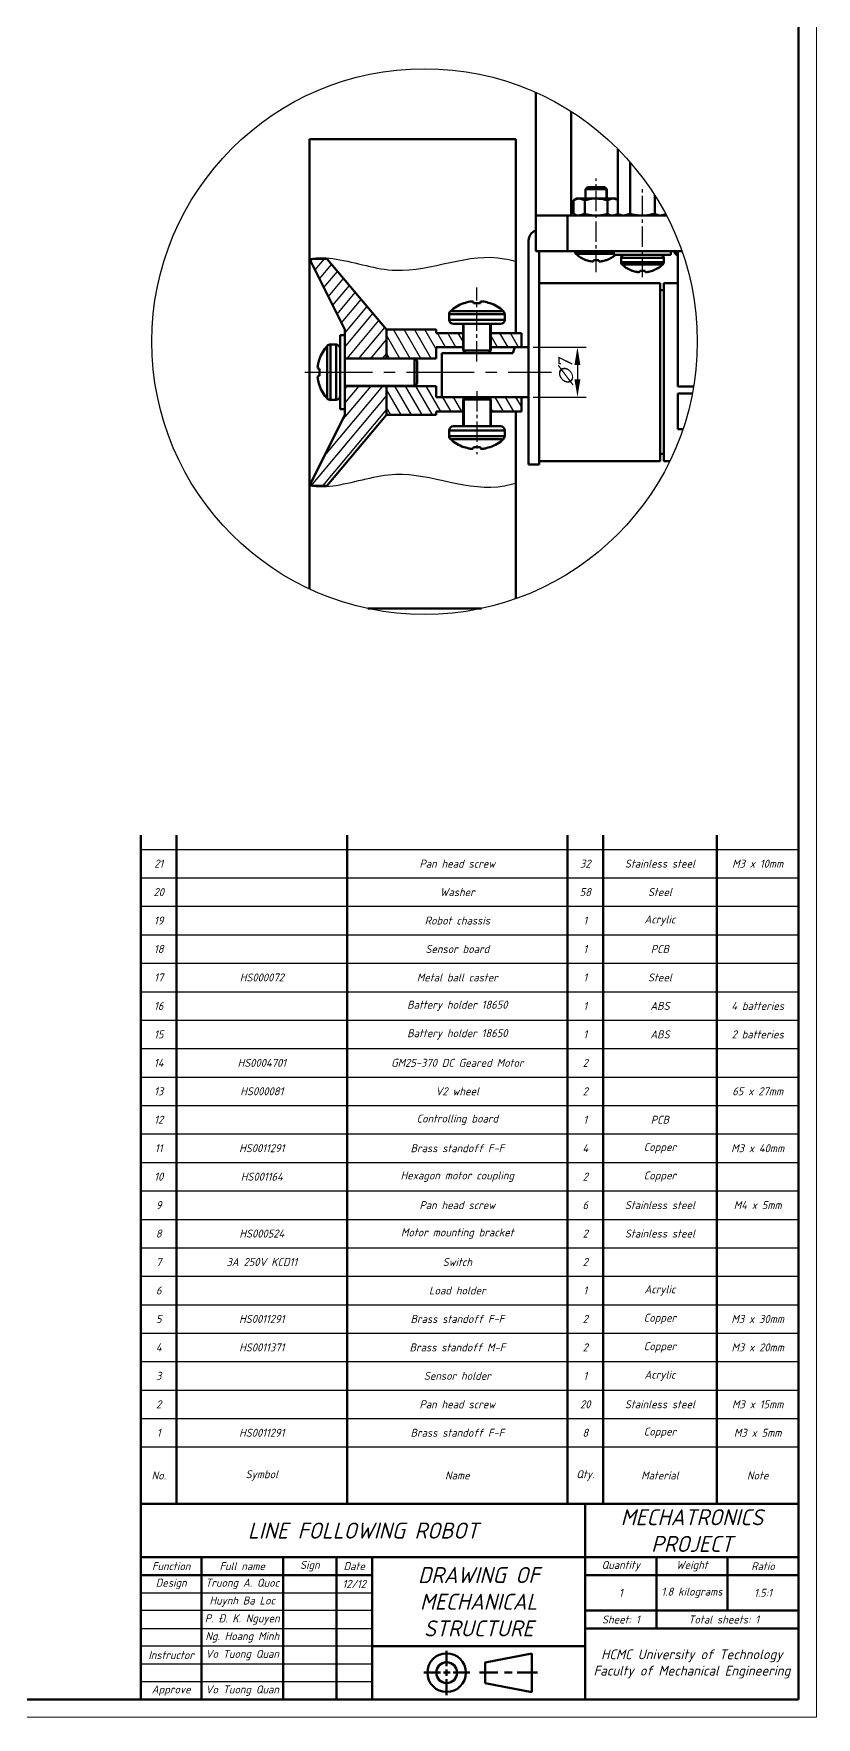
# Model space of a CAD drawing. Header units: inches. Extents: x -1846 to 3013, y 0 to 1997.
# Drawn here: x 968.8 to 1189, y 0 to 473.3 of the extents above; entities that cross this region are included whole.
import ezdxf

# ---------------------------------------------------------------- set-up
doc = ezdxf.new("R2010")
doc.units = ezdxf.units.IN
doc.linetypes.add('CENTER2', pattern=[28.575, 19.05, -3.175, 3.175, -3.175])
doc.layers.get('0').update_dxf_attribs({"color": 2, "lineweight": 0})
for name, color, linetype, lineweight in [('Basic', 7, 'Continuous', 50), ('Center', 1, 'CENTER2', 25), ('Thin', 3, 'Continuous', 25)]:
    doc.layers.add(name, color=color, linetype=linetype, lineweight=lineweight)
doc.styles.add('Annotative', font='')
doc.styles.get("Standard").update_dxf_attribs({"font": '', "height": 4})
doc.styles.get('Annotative').set_extended_font_data('TCVN 7284', italic=True)
doc.styles.get('Standard').set_extended_font_data('TCVN 7284', italic=True)
doc.dimstyles.new('TCVN 7284', dxfattribs={"dimscale": 2, "dimtxt": 4, "dimasz": 2.5, "dimexe": 1.25, "dimexo": 0.625, "dimtad": 1, "dimtoh": 1, "dimdec": 0, "dimlfac": 0.66, "dimtxsty": 'Standard', "dimcen": 2.5, "dimclrd": 7, "dimclre": 7, "dimclrt": 7, "dimadec": 0, "dimazin": 0, "dimtfac": 1, "dimtdec": 0, "dimtofl": 0, "dimtmove": 0, "dimatfit": 3, "dimfxl": 1, "dimlwd": 25, "dimlwe": 25, "dimarcsym": 0})

# ---------------------------------------------------------------- blocks, each defined once
blk = doc.blocks.new('*D12')
at = {"layer": 'Basic', "color": 7, "linetype": 'Continuous', "lineweight": 25, "transparency": 16777216}
for p, q in [((1109.31, 385.18), (1124.29, 385.18)), ((1121.79, 380.18), (1121.79, 376.18)), ((1109.31, 371.18), (1124.29, 371.18))]:
    blk.add_line(p, q, dxfattribs=at)
at = {"layer": 'Basic', "color": 7, "transparency": 16777216}
for points in [[(1120.95, 380.18), (1122.62, 380.18), (1121.79, 385.18)], [(1120.95, 376.18), (1122.62, 376.18), (1121.79, 371.18)]]:
    blk.add_solid(points, dxfattribs=at)
at = {"layer": 'Defpoints', "color": 0, "transparency": 16777216}
for p in [(1108.06, 385.18), (1108.06, 371.18), (1121.79, 371.18)]:
    blk.add_point(p, dxfattribs=at)
at = {"layer": 'Basic', "color": 7, "transparency": 16777216, "insert": (1118.51, 378.18), "char_height": 4, "attachment_point": 5, "rotation": 90}
blk.add_mtext('∅7', dxfattribs=at)

msp = doc.modelspace()

# ---------------------------------------------------------------- hatches: boundary and pattern name
at = {"layer": 'Thin'}
h = msp.add_hatch(dxfattribs=at)
h.set_pattern_fill('ANSI31', color=256, scale=0.8, angle=5)
h.set_pattern_definition([(50, (-29.4013, -829.6947), (-1.945753, 1.6326805), [])])
h.paths.add_polyline_path([(1068.06, 390.15), (1056.35, 390.15), (1056.35, 382.05), (1068.06, 382.05)])
h.paths.add_polyline_path([(1068.06, 374.25), (1056.35, 374.25), (1056.35, 366.15), (1068.06, 366.15)])
h.paths.add_polyline_path([(1051.41, 409.98), (1046.46, 410.05), (1056.35, 390.15), (1068.06, 390.15)])
h.paths.add_polyline_path([(1068.06, 366.15), (1056.35, 366.15), (1046.46, 346.25), (1051.41, 346.32)])
h = msp.add_hatch(dxfattribs=at)
h.set_pattern_fill('ANSI31', color=256, scale=0.8, angle=75)
h.set_pattern_definition([(120, (-29.4013, -829.6947), (-2.1997045, -1.27), [])])
h.paths.add_polyline_path([(1089.62, 389.15), (1082.06, 389.15), (1082.06, 390.15), (1070.06, 390.15), (1068.06, 390.15), (1068.06, 382.05), (1082.06, 382.05), (1082.06, 385.18), (1089.62, 385.18)])
h.paths.add_polyline_path([(1089.62, 370.45), (1090.36, 371.18), (1082.06, 371.18), (1082.06, 374.25), (1068.06, 374.25), (1068.06, 366.15), (1070.06, 366.15), (1082.06, 366.15), (1082.06, 367.15), (1089.62, 367.15)])
h.paths.add_polyline_path([(1106.06, 389.15), (1097.42, 389.15), (1097.42, 385.18), (1106.06, 385.18)])
h.paths.add_polyline_path([(1106.06, 371.18), (1104.46, 371.18), (1096.68, 371.18), (1097.42, 370.45), (1097.42, 367.15), (1106.06, 367.15), (1106.06, 367.51)])

# ---------------------------------------------------------------- linework, layer by layer
for p, q in [((1189, 0), (1189, 841)), ((0, 0), (1189, 0))]:
    msp.add_line(p, q)
at = {"layer": 'Basic'}
for p, q in [((1184, 836), (1184, 5)), ((1110.06, 422.18), (1110.06, 456.82)), ((1120.06, 451.43), (1120.06, 422.18)), ((1046.46, 346.25), (1046.46, 443.72)), ((1046.46, 443.72), (1104.46, 443.72)), ((1104.46, 389.15), (1104.46, 443.72)), ((1133.13, 440.91), (1133.13, 422.72)), ((1136.59, 437.2), (1136.59, 422.72)), ((1121.56, 426.98), (1120.7, 426.49)), ((1120.7, 422.67), (1120.7, 426.49)), ((1121.56, 426.98), (1122.29, 426.98)), ((1123.88, 426.49), (1122.29, 426.98)), ((1127.06, 426.98), (1122.29, 426.98)), ((1123.88, 422.67), (1123.88, 426.49)), ((1124.06, 429.62), (1124.62, 430.18)), ((1124.06, 429.62), (1130.06, 429.62)), ((1124.06, 429.62), (1124.06, 426.98)), ((1129.49, 430.18), (1124.62, 430.18)), ((1127.06, 426.98), (1131.82, 426.98)), ((1130.06, 429.62), (1129.49, 430.18)), ((1130.06, 429.62), (1130.06, 426.98)), ((1130.23, 422.67), (1130.23, 426.49)), ((1133.13, 426.58), (1131.82, 426.98)), ((1131.82, 426.98), (1132.56, 426.98)), ((1133.13, 426.65), (1132.56, 426.98)), ((1143.52, 427.93), (1143.52, 422.72)), ((1110.06, 422.18), (1110.62, 422.18)), ((1110.06, 412.18), (1110.06, 422.18)), ((1110.62, 422.18), (1118.96, 422.18)), ((1118.96, 422.18), (1118.96, 412.18)), ((1146.83, 422.18), (1118.96, 422.18)), ((1120.7, 422.67), (1121.56, 422.18)), ((1123.88, 422.67), (1122.29, 422.18)), ((1124.72, 422.2), (1124.69, 422.18)), ((1130, 422.19), (1130.05, 422.22)), ((1133.41, 422.67), (1131.82, 422.18)), ((1132.56, 422.18), (1133.31, 422.62)), ((1133.13, 422.72), (1134.06, 422.18)), ((1136.59, 422.72), (1134.86, 422.18)), ((1146.61, 422.6), (1145.25, 422.18)), ((1146.06, 422.18), (1146.65, 422.53)), ((1108.06, 378.18), (1108.06, 415.18)), ((1118.96, 412.18), (1110.06, 412.18)), ((1111.06, 378.18), (1111.06, 412.18)), ((1151.16, 412.18), (1118.96, 412.18)), ((1121.06, 412.18), (1121.06, 412.07)), ((1132.06, 412.07), (1121.06, 412.07)), ((1132.06, 412.18), (1132.06, 411.18)), ((1148.06, 411.18), (1148.06, 412.18)), ((1149.06, 412.18), (1149.06, 412.07)), ((1150.06, 412.07), (1149.06, 412.07)), ((1150.06, 412.18), (1150.06, 374.18)), ((1056.35, 390.15), (1046.46, 410.05)), ((1051.41, 409.98), (1046.46, 410.05)), ((1068.06, 390.15), (1051.41, 409.98)), ((1132.06, 411.4), (1121.35, 411.4)), ((1124.29, 409.68), (1124.19, 409.68)), ((1126.3, 409.68), (1126.27, 409.35)), ((1127.81, 409.68), (1126.3, 409.68)), ((1127.84, 409.35), (1127.81, 409.68)), ((1129.92, 409.68), (1129.82, 409.68)), ((1148.06, 411.18), (1132.06, 411.18)), ((1134.06, 410.28), (1134.06, 409.07)), ((1146.06, 410.28), (1134.06, 410.28)), ((1146.06, 409.07), (1134.06, 409.07)), ((1145.76, 408.4), (1134.35, 408.4)), ((1146.06, 409.07), (1146.06, 410.28)), ((1150.06, 411.4), (1149.35, 411.4)), ((1145.06, 403.18), (1111.06, 403.18)), ((1137.29, 406.68), (1137.19, 406.68)), ((1139.3, 406.68), (1139.27, 406.35)), ((1140.81, 406.68), (1139.3, 406.68)), ((1140.84, 406.35), (1140.81, 406.68)), ((1142.92, 406.68), (1142.82, 406.68)), ((1145.06, 353.18), (1145.06, 403.18)), ((1150.06, 403.18), (1146.06, 403.18)), ((1146.06, 353.18), (1146.06, 403.18)), ((1092.5, 398.01), (1092.54, 397.58)), ((1094.5, 397.58), (1094.54, 398.01)), ((1146.06, 401.18), (1145.06, 401.18)), ((1085.72, 394.48), (1085.72, 392.9)), ((1085.72, 394.48), (1101.32, 394.48)), ((1085.72, 392.9), (1101.32, 392.9)), ((1086.1, 395.34), (1100.94, 395.34)), ((1089.79, 397.58), (1089.93, 397.58)), ((1092.54, 397.58), (1094.5, 397.58)), ((1097.11, 397.58), (1097.25, 397.58)), ((1101.32, 392.9), (1101.32, 394.48)), ((1056.35, 388.55), (1055.05, 388.55)), ((1055.05, 367.75), (1055.05, 388.55)), ((1056.35, 390.15), (1056.35, 366.15)), ((1068.06, 390.15), (1068.06, 382.05)), ((1068.06, 390.15), (1070.06, 390.15)), ((1082.06, 390.15), (1070.06, 390.15)), ((1082.06, 389.15), (1082.06, 390.15)), ((1089.62, 389.15), (1082.06, 389.15)), ((1100.15, 391.73), (1086.89, 391.73)), ((1089.62, 384.23), (1089.62, 391.73)), ((1097.42, 384.23), (1097.42, 391.73)), ((1106.06, 389.15), (1097.42, 389.15)), ((1106.06, 389.15), (1106.06, 385.18)), ((1051.43, 370.73), (1051.43, 385.57)), ((1053.88, 385.95), (1052.29, 385.95)), ((1052.29, 370.35), (1052.29, 385.95)), ((1053.88, 370.35), (1053.88, 385.95)), ((1089.62, 385.18), (1082.06, 385.18)), ((1082.06, 385.18), (1082.06, 382.05)), ((1103.63, 383.49), (1083.6, 383.49)), ((1083.6, 383.49), (1083.6, 371.18)), ((1097.42, 384.23), (1089.62, 384.23)), ((1089.62, 384.23), (1090.36, 383.49)), ((1090.36, 383.49), (1096.68, 383.49)), ((1097.42, 384.23), (1096.68, 383.49)), ((1106.06, 385.18), (1097.42, 385.18)), ((1104.19, 385.18), (1103.63, 383.49)), ((1108.06, 385.18), (1106.06, 385.18)), ((1049.2, 379.13), (1048.77, 379.17)), ((1049.2, 381.75), (1049.2, 381.88)), ((1049.2, 377.17), (1049.2, 379.13)), ((1056.35, 382.05), (1082.06, 382.05)), ((1075.97, 382.05), (1075.97, 374.25)), ((1075.97, 382.05), (1076.71, 381.32)), ((1076.71, 374.99), (1076.71, 381.32)), ((1048.77, 377.13), (1049.2, 377.17)), ((1049.2, 374.43), (1049.2, 374.56)), ((1082.06, 374.25), (1056.35, 374.25)), ((1068.06, 374.25), (1068.06, 366.15)), ((1075.97, 374.25), (1076.71, 374.99)), ((1082.06, 374.25), (1082.06, 371.18)), ((1108.06, 352.18), (1108.06, 378.18)), ((1111.06, 378.18), (1111.06, 352.18)), ((1150.06, 374.18), (1154.46, 374.18)), ((1052.29, 370.35), (1053.88, 370.35)), ((1082.06, 371.18), (1096.06, 371.18)), ((1089.62, 370.45), (1090.36, 371.18)), ((1089.62, 370.45), (1097.42, 370.45)), ((1089.62, 370.45), (1089.62, 362.95)), ((1096.68, 371.18), (1090.36, 371.18)), ((1096.06, 371.18), (1104.46, 371.18)), ((1097.42, 370.45), (1096.68, 371.18)), ((1097.42, 370.45), (1097.42, 362.95)), ((1104.46, 371.18), (1108.06, 371.18)), ((1106.06, 371.18), (1106.06, 367.51)), ((1150.06, 362.18), (1150.06, 372.18)), ((1150.06, 372.18), (1154.1, 372.18)), ((1056.35, 366.15), (1046.46, 346.25)), ((1068.06, 366.15), (1051.41, 346.32)), ((1055.05, 367.75), (1056.35, 367.75)), ((1068.06, 366.15), (1070.06, 366.15)), ((1070.06, 366.15), (1082.06, 366.15)), ((1082.06, 367.15), (1089.62, 367.15)), ((1082.06, 366.15), (1082.06, 367.15)), ((1097.42, 367.15), (1106.06, 367.15)), ((1104.46, 314.47), (1104.46, 367.15)), ((1106.06, 367.51), (1106.06, 367.15)), ((1085.72, 361.78), (1085.72, 360.2)), ((1101.32, 361.78), (1085.72, 361.78)), ((1101.32, 360.2), (1085.72, 360.2)), ((1086.89, 362.95), (1100.15, 362.95)), ((1101.32, 360.2), (1101.32, 361.78)), ((1151.45, 362.18), (1150.06, 362.18)), ((1100.94, 359.33), (1086.1, 359.33)), ((1089.93, 357.1), (1089.79, 357.1)), ((1092.54, 357.1), (1092.5, 356.67)), ((1094.5, 357.1), (1092.54, 357.1)), ((1094.54, 356.67), (1094.5, 357.1)), ((1097.25, 357.1), (1097.11, 357.1)), ((1145.06, 355.18), (1146.06, 355.18)), ((1108.06, 352.18), (1111.06, 352.18)), ((1111.06, 353.18), (1145.06, 353.18)), ((1146.06, 353.18), (1147.76, 353.18)), ((1051.41, 346.32), (1046.46, 346.25)), ((1046.46, 317.19), (1046.46, 346.25)), ((1062.78, 311.73), (1094.78, 311.73)), ((999, 236), (999, 248)), ((1009, 248), (1009, 228)), ((1057, 228), (1057, 248)), ((1119, 228), (1119, 248)), ((1129, 228), (1129, 248)), ((1161, 228), (1161, 248)), ((999, 228), (999, 236)), ((999, 220), (999, 228)), ((1009, 228), (1009, 220)), ((1057, 220), (1057, 228)), ((1119, 220), (1119, 228)), ((1129, 220), (1129, 228)), ((1161, 220), (1161, 228)), ((999, 212), (999, 220)), ((1009, 220), (1009, 212)), ((1057, 212), (1057, 220)), ((1119, 212), (1119, 220)), ((1129, 212), (1129, 220)), ((1161, 212), (1161, 220)), ((999, 204), (999, 212)), ((1009, 212), (1009, 204)), ((1057, 148), (1057, 212)), ((1119, 148), (1119, 212)), ((1129, 148), (1129, 212)), ((1161, 148), (1161, 212)), ((999, 196), (999, 204)), ((1009, 204), (1009, 196)), ((999, 188), (999, 196)), ((1009, 196), (1009, 188)), ((999, 180), (999, 188)), ((1009, 188), (1009, 180)), ((999, 172), (999, 180)), ((1009, 180), (1009, 172)), ((999, 164), (999, 172)), ((1009, 172), (1009, 164)), ((999, 156), (999, 164)), ((1009, 164), (1009, 156)), ((999, 148), (999, 156)), ((1009, 156), (1009, 148)), ((999, 140), (999, 148)), ((1009, 148), (1009, 140)), ((1057, 140), (1057, 148)), ((1119, 140), (1119, 148)), ((1129, 140), (1129, 148)), ((1161, 140), (1161, 148)), ((999, 132), (999, 140)), ((1009, 140), (1009, 132)), ((1057, 132), (1057, 140)), ((1119, 132), (1119, 140)), ((1129, 132), (1129, 140)), ((1161, 132), (1161, 140)), ((999, 124), (999, 132)), ((1009, 132), (1009, 124)), ((1057, 124), (1057, 132)), ((1119, 124), (1119, 132)), ((1129, 124), (1129, 132)), ((1161, 124), (1161, 132)), ((999, 116), (999, 124)), ((1009, 124), (1009, 116)), ((1057, 116), (1057, 124)), ((1119, 116), (1119, 124)), ((1129, 116), (1129, 124)), ((1161, 116), (1161, 124)), ((999, 108), (999, 116)), ((1009, 116), (1009, 108)), ((1057, 108), (1057, 116)), ((1119, 108), (1119, 116)), ((1129, 108), (1129, 116)), ((1161, 108), (1161, 116)), ((999, 100), (999, 108)), ((1009, 108), (1009, 100)), ((1057, 100), (1057, 108)), ((1119, 100), (1119, 108)), ((1129, 100), (1129, 108)), ((1161, 100), (1161, 108)), ((999, 92), (999, 100)), ((1009, 100), (1009, 92)), ((1057, 92), (1057, 100)), ((1119, 92), (1119, 100)), ((1129, 92), (1129, 100)), ((1161, 92), (1161, 100)), ((999, 84), (999, 92)), ((1009, 92), (1009, 84)), ((1057, 84), (1057, 92)), ((1119, 84), (1119, 92)), ((1129, 84), (1129, 92)), ((1161, 84), (1161, 92)), ((999, 76), (999, 84)), ((1009, 84), (1009, 76)), ((1057, 76), (1057, 84)), ((1119, 76), (1119, 84)), ((1129, 76), (1129, 84)), ((1161, 76), (1161, 84)), ((999, 60), (999, 76)), ((1009, 76), (1009, 60)), ((1057, 60), (1057, 76)), ((1119, 60), (1119, 76)), ((1129, 60), (1129, 76)), ((1161, 60), (1161, 76)), ((999, 5), (999, 60)), ((999, 60), (1184, 60)), ((1124, 60), (1124, 5)), ((1184, 45), (999, 45)), ((1016, 5), (1016, 45)), ((1039, 5), (1039, 45)), ((1054, 45), (1054, 5)), ((1064, 45), (1064, 5)), ((1144, 45), (1144, 25)), ((1164, 45), (1164, 30)), ((1064, 40), (999, 40)), ((1184, 40), (1124, 40)), ((1124, 30), (1184, 30)), ((1184, 25), (1124, 25)), ((1124, 20), (1064, 20)), ((1085, 14.36), (1085, 18.65)), ((1108.94, 17.93), (1095.82, 15.43)), ((1095.82, 15.43), (1095.82, 9.58)), ((1108.94, 7.07), (1108.94, 17.93)), ((1083.23, 12.57), (1078.62, 12.57)), ((1084.12, 12.57), (1086.03, 12.57)), ((1085, 13.46), (1085, 11.62)), ((1085, 10.77), (1085, 6.25)), ((1086.82, 12.57), (1091.53, 12.57)), ((1094.21, 12.57), (1099.42, 12.57)), ((1095.82, 9.58), (1108.94, 7.07)), ((1101.29, 12.57), (1103.43, 12.56)), ((1104.86, 12.56), (1110.55, 12.56)), ((1184, 5), (25, 5))]:
    msp.add_line(p, q, dxfattribs=at)
at = {"layer": 'Basic', "flags": 128}
msp.add_lwpolyline([(1149.35, 411.4), (1149.79, 411.02), (1150.06, 410.82)], dxfattribs=at)
at = {"layer": 'Basic'}
for radius in [5.43, 2.93]:
    msp.add_circle((1085, 12.56), radius, dxfattribs=at)
for centre, radius, start, end in [((1111.06, 415.18), 3, 109.4712, 180), ((1121.96, 412.07), 0.9, 180, 227.5073), ((1149.96, 412.07), 0.9, 180, 227.5073), ((1127.06, 417.63), 8.45, 227.5073, 250.175), ((1127.05, 417.7), 8.48, 250.973, 259.8338), ((1126.55, 416.45), 7.17, 262.0158, 266.036), ((1125.83, 410.7), 1.42, 279.4515, 288.2689), ((1128.29, 410.7), 1.42, 251.7311, 260.5485), ((1127.56, 416.45), 7.17, 273.964, 277.9842), ((1127.06, 417.7), 8.48, 280.1662, 289.027), ((1127.06, 417.63), 8.45, 289.825, 310.2428), ((1134.96, 410.28), 0.9, 90, 180), ((1134.96, 409.07), 0.9, 180, 227.5073), ((1140.06, 414.63), 8.45, 227.5073, 250.175), ((1140.06, 414.63), 8.45, 289.825, 312.4927), ((1145.16, 410.28), 0.9, 0, 90), ((1145.16, 409.07), 0.9, 312.4927, 0), ((1140.05, 414.7), 8.48, 250.973, 259.8338), ((1139.55, 413.45), 7.17, 262.0158, 266.036), ((1138.83, 407.7), 1.42, 279.4515, 288.2689), ((1141.29, 407.7), 1.42, 251.7311, 260.5485), ((1140.56, 413.45), 7.17, 273.964, 277.9842), ((1140.06, 414.7), 8.48, 280.1662, 289.027), ((1093.52, 387.16), 11.02, 100.1662, 109.027), ((1092.87, 388.78), 9.32, 93.964, 97.9842), ((1091.92, 396.25), 1.85, 71.7311, 80.5485), ((1095.12, 396.25), 1.85, 99.4515, 108.2689), ((1094.17, 388.78), 9.32, 82.0158, 86.036), ((1093.52, 387.16), 11.02, 70.973, 79.8338), ((1086.89, 394.48), 1.17, 132.4927, 180), ((1086.89, 392.9), 1.17, 180, 270), ((1093.52, 387.25), 10.99, 109.825, 132.4927), ((1093.52, 387.25), 10.99, 47.5073, 70.175), ((1100.15, 392.9), 1.17, 270, 0), ((1100.15, 394.48), 1.17, 0, 47.5073), ((1059.53, 378.15), 10.99, 137.5073, 160.175), ((1052.29, 384.78), 1.17, 90, 137.5073), ((1053.88, 384.78), 1.17, 0, 90), ((1057.99, 378.8), 9.32, 172.0158, 176.036), ((1050.52, 379.75), 1.85, 189.4515, 198.2689), ((1059.61, 378.15), 11.02, 160.973, 169.8338), ((1050.52, 376.55), 1.85, 161.7311, 170.5485), ((1057.99, 377.5), 9.32, 183.964, 187.9842), ((1059.61, 378.15), 11.02, 190.1662, 199.027), ((1059.53, 378.15), 10.99, 199.825, 222.4927), ((1052.29, 371.52), 1.17, 222.4927, 270), ((1053.88, 371.52), 1.17, 270, 0), ((1086.89, 361.78), 1.17, 90, 180), ((1086.89, 360.2), 1.17, 180, 227.5073), ((1100.15, 361.78), 1.17, 0, 90), ((1100.15, 360.2), 1.17, 312.4927, 0), ((1093.52, 367.43), 10.99, 227.5073, 250.175), ((1093.52, 367.52), 11.02, 250.973, 259.8338), ((1092.87, 365.89), 9.32, 262.0158, 266.036), ((1091.92, 358.42), 1.85, 279.4515, 288.2689), ((1095.12, 358.42), 1.85, 251.7311, 260.5485), ((1094.17, 365.89), 9.32, 273.964, 277.9842), ((1093.52, 367.52), 11.02, 280.1662, 289.027), ((1093.52, 367.43), 10.99, 289.825, 312.4927)]:
    msp.add_arc(centre, radius, start, end, dxfattribs=at)
for points, knots in [([(1122.29, 426.98), (1122.25, 426.98), (1121.72, 426.98), (1121.19, 426.73), (1120.7, 426.49)], [0, 0, 0, 0, 0.0701503, 1, 1, 1, 1]), ([(1127.06, 426.98), (1126.82, 426.98), (1125.75, 426.96), (1124.7, 426.7), (1123.88, 426.49)], [0, 0, 0, 0, 0.219209, 1, 1, 1, 1]), ([(1130.23, 426.49), (1130.03, 426.55), (1129, 426.84), (1127.92, 426.92), (1127.06, 426.98)], [0, 0, 0, 0, 0.194876, 1, 1, 1, 1]), ([(1131.82, 426.98), (1131.78, 426.98), (1131.25, 426.98), (1130.72, 426.73), (1130.23, 426.49)], [0, 0, 0, 0, 0.0701503, 1, 1, 1, 1]), ([(1122.29, 422.18), (1122.25, 422.18), (1121.72, 422.19), (1121.19, 422.44), (1120.7, 422.67)], [0, 0, 0, 0, 0.07015, 1, 1, 1, 1]), ([(1127.06, 422.18), (1126.82, 422.19), (1125.75, 422.21), (1124.7, 422.47), (1123.88, 422.67)], [0, 0, 0, 0, 0.219209, 1, 1, 1, 1]), ([(1130.23, 422.67), (1130.03, 422.62), (1129, 422.33), (1127.92, 422.25), (1127.06, 422.18)], [0, 0, 0, 0, 0.194876, 1, 1, 1, 1]), ([(1131.82, 422.18), (1131.78, 422.18), (1131.25, 422.19), (1130.72, 422.44), (1130.23, 422.67)], [0, 0, 0, 0, 0.07015, 1, 1, 1, 1]), ([(1134.86, 422.18), (1134.82, 422.18), (1134.23, 422.19), (1133.66, 422.46), (1133.13, 422.72)], [0, 0, 0, 0, 0.0701596, 1, 1, 1, 1]), ([(1140.06, 422.18), (1139.11, 422.25), (1137.94, 422.34), (1136.81, 422.66), (1136.59, 422.72)], [0, 0, 0, 0, 0.8049075, 1, 1, 1, 1]), ([(1143.52, 422.72), (1142.63, 422.5), (1141.48, 422.21), (1140.31, 422.19), (1140.06, 422.18)], [0, 0, 0, 0, 0.7806222, 1, 1, 1, 1]), ([(1145.25, 422.18), (1145.21, 422.18), (1144.63, 422.19), (1144.05, 422.46), (1143.52, 422.72)], [0, 0, 0, 0, 0.07016, 1, 1, 1, 1])]:
    msp.add_open_spline(points, degree=3, knots=knots, dxfattribs=at)
msp.add_open_spline([(1108.06, 408.83), (1108.07, 408.83), (1108.08, 408.83), (1108.1, 408.83)], degree=3, dxfattribs=at)
at = {"layer": 'Center', "ltscale": 0.3}
for p, q in [((1127.06, 406.28), (1127.06, 432.63)), ((1140.06, 404.87), (1140.06, 430.54)), ((1093.52, 381.2), (1093.52, 401.96)), ((1093.52, 372.86), (1093.52, 355.12))]:
    msp.add_line(p, q, dxfattribs=at)
at = {"layer": 'Center'}
msp.add_line((1045.11, 378.15), (1114.54, 378.15), dxfattribs=at)
at = {"layer": 'Thin'}
for p, q in [((1124.22, 426.98), (1124.22, 429.62)), ((1129.9, 426.98), (1129.9, 429.62)), ((1089.92, 384.23), (1089.92, 391.73)), ((1097.12, 384.23), (1097.12, 391.73)), ((1075.97, 381.84), (1056.35, 381.84)), ((1075.97, 374.46), (1056.35, 374.46)), ((1089.92, 370.45), (1089.92, 362.95)), ((1097.12, 370.45), (1097.12, 362.95)), ((999, 236), (1184, 236)), ((999, 228), (1184, 228)), ((999, 220), (1184, 220)), ((999, 212), (1184, 212)), ((999, 204), (1184, 204)), ((999, 196), (1184, 196)), ((999, 188), (1184, 188)), ((999, 180), (1184, 180)), ((999, 172), (1184, 172)), ((999, 164), (1184, 164)), ((999, 156), (1184, 156)), ((999, 148), (1184, 148)), ((999, 140), (1184, 140)), ((999, 132), (1184, 132)), ((999, 124), (1184, 124)), ((999, 116), (1184, 116)), ((999, 108), (1184, 108)), ((999, 100), (1184, 100)), ((999, 92), (1184, 92)), ((999, 84), (1184, 84)), ((999, 76), (1184, 76)), ((999, 35), (1064, 35)), ((1064, 30), (999, 30)), ((999, 25), (1064, 25)), ((1064, 20), (999, 20)), ((999, 15), (1064, 15)), ((1064, 10), (999, 10))]:
    msp.add_line(p, q, dxfattribs=at)
at = {"layer": 'Thin', "ltscale": 0.3}
msp.add_line((999, 244), (1184, 244), dxfattribs=at)
at = {"layer": 'Thin'}
msp.add_circle((1078.78, 386.76), 76.72, dxfattribs=at)
for points in [[(1046.46, 410.05), (1048.85, 410.5), (1057.23, 409.95), (1074.93, 403.35), (1092.32, 412.57), (1103.39, 409.58), (1104.46, 409.33)], [(1046.46, 346.25), (1048.85, 345.81), (1057.23, 346.35), (1074.93, 352.95), (1092.32, 343.74), (1103.39, 346.72), (1104.46, 346.97)]]:
    msp.add_open_spline(points, degree=3, knots=[2.553793, 2.553793, 2.553793, 2.553793, 4.406993, 8.681624, 16.369447, 17.187013, 17.187013, 17.187013, 17.187013], dxfattribs=at)

# ---------------------------------------------------------------- texts
at = {"layer": 'Basic', "attachment_point": 4, "style": 'Annotative'}
for s, insert, char_height, width in [('\\pxqc;{\\fTCVN 7284|b0|i1|c0|p34;21}', (999, 240), 2.25, 10), ('\\pxqc;{\\fTCVN 7284|b0|i1|c0|p34;Pan head screw}', (1057, 240), 2.25, 62), ('\\pxqc;{\\fTCVN 7284|b0|i1|c0|p34;32}', (1119, 240), 2.25, 10), ('\\pxqc;{\\fTCVN 7284|b0|i1|c0|p34;Stainless steel}', (1129, 240), 2.25, 32), ('\\pxqc;{\\fTCVN 7284|b0|i1|c0|p34;M3 x 10mm}', (1161, 240), 2.25, 23), ('\\pxqc;{\\fTCVN 7284|b0|i1|c0|p34;20}', (999, 232), 2.25, 10), ('\\pxqc;{\\fTCVN 7284|b0|i1|c0|p34;Washer}', (1057, 232), 2.25, 62), ('\\pxqc;{\\fTCVN 7284|b0|i1|c0|p34;58}', (1119, 232), 2.25, 10), ('\\pxqc;{\\fTCVN 7284|b0|i1|c0|p34;Steel}', (1129, 232), 2.25, 32), ('\\pxqc;{\\fTCVN 7284|b0|i1|c0|p34;19}', (999, 224), 2.25, 10), ('\\pxqc;{\\fTCVN 7284|b0|i1|c0|p34;Robot chassis}', (1057, 224), 2.25, 62), ('\\pxqc;{\\fTCVN 7284|b0|i1|c0|p34;1}', (1119, 224), 2.25, 10), ('\\pxqc;{\\fTCVN 7284|b0|i1|c0|p34;Acrylic}', (1129, 224), 2.25, 32), ('\\pxqc;{\\fTCVN 7284|b0|i1|c0|p34;18}', (999, 216), 2.25, 10), ('\\pxqc;{\\fTCVN 7284|b0|i1|c0|p34;Sensor board}', (1057, 216), 2.25, 62), ('\\pxqc;{\\fTCVN 7284|b0|i1|c0|p34;1}', (1119, 216), 2.25, 10), ('\\pxqc;{\\fTCVN 7284|b0|i1|c0|p34;PCB}', (1129, 216), 2.25, 32), ('\\pxqc;{\\fTCVN 7284|b0|i1|c0|p34;17}', (999, 208), 2.25, 10), ('\\pxqc;{\\fTCVN 7284|b0|i1|c0|p34;HS000072}', (1009, 208), 2.25, 48), ('\\pxqc;{\\fTCVN 7284|b0|i1|c0|p34;Metal ball caster}', (1057, 208), 2.25, 62), ('\\pxqc;{\\fTCVN 7284|b0|i1|c0|p34;1}', (1119, 208), 2.25, 10), ('\\pxqc;{\\fTCVN 7284|b0|i1|c0|p34;Steel}', (1129, 208), 2.25, 32), ('\\pxqc;{\\fTCVN 7284|b0|i1|c0|p34;16}', (999, 200), 2.25, 10), ('\\pxqc;{\\fTCVN 7284|b0|i1|c0|p34;Battery holder 18650}', (1057, 200), 2.25, 62), ('\\pxqc;{\\fTCVN 7284|b0|i1|c0|p34;1}', (1119, 200), 2.25, 10), ('\\pxqc;{\\fTCVN 7284|b0|i1|c0|p34;ABS}', (1129, 200), 2.25, 32), ('\\pxqc;{\\fTCVN 7284|b0|i1|c0|p34;4 batteries}', (1161, 200), 2.25, 23), ('\\pxqc;{\\fTCVN 7284|b0|i1|c0|p34;15}', (999, 192), 2.25, 10), ('\\pxqc;{\\fTCVN 7284|b0|i1|c0|p34;Battery holder 18650}', (1057, 192), 2.25, 62), ('\\pxqc;{\\fTCVN 7284|b0|i1|c0|p34;1}', (1119, 192), 2.25, 10), ('\\pxqc;{\\fTCVN 7284|b0|i1|c0|p34;ABS}', (1129, 192), 2.25, 32), ('\\pxqc;{\\fTCVN 7284|b0|i1|c0|p34;2 batteries}', (1161, 192), 2.25, 23), ('\\pxqc;{\\fTCVN 7284|b0|i1|c0|p34;14}', (999, 184), 2.25, 10), ('\\pxqc;{\\fTCVN 7284|b0|i1|c0|p34;HS0004701}', (1009, 184), 2.25, 48), ('\\pxqc;{\\fTCVN 7284|b0|i1|c0|p34;GM25-370 DC Geared Motor}', (1057, 184), 2.25, 62), ('\\pxqc;{\\fTCVN 7284|b0|i1|c0|p34;2}', (1119, 184), 2.25, 10), ('\\pxqc;{\\fTCVN 7284|b0|i1|c0|p34;13}', (999, 176), 2.25, 10), ('\\pxqc;{\\fTCVN 7284|b0|i1|c0|p34;HS000081}', (1009, 176), 2.25, 48), ('\\pxqc;{\\fTCVN 7284|b0|i1|c0|p34;V2 wheel}', (1057, 176), 2.25, 62), ('\\pxqc;{\\fTCVN 7284|b0|i1|c0|p34;2}', (1119, 176), 2.25, 10), ('\\pxqc;{\\fTCVN 7284|b0|i1|c0|p34;65 x 27mm}', (1161, 176), 2.25, 23), ('\\pxqc;{\\fTCVN 7284|b0|i1|c0|p34;12}', (999, 168), 2.25, 10), ('\\pxqc;{\\fTCVN 7284|b0|i1|c0|p34;Controlling board}', (1057, 168), 2.25, 62), ('\\pxqc;{\\fTCVN 7284|b0|i1|c0|p34;1}', (1119, 168), 2.25, 10), ('\\pxqc;{\\fTCVN 7284|b0|i1|c0|p34;PCB}', (1129, 168), 2.25, 32), ('\\pxqc;{\\fTCVN 7284|b0|i1|c0|p34;11}', (999, 160), 2.25, 10), ('\\pxqc;{\\fTCVN 7284|b0|i1|c0|p34;HS0011291}', (1009, 160), 2.25, 48), ('\\pxqc;{\\fTCVN 7284|b0|i1|c0|p34;Brass standoff F-F}', (1057, 160), 2.25, 62), ('\\pxqc;{\\fTCVN 7284|b0|i1|c0|p34;4}', (1119, 160), 2.25, 10), ('\\pxqc;{\\fTCVN 7284|b0|i1|c0|p34;Copper}', (1129, 160), 2.25, 32), ('\\pxqc;{\\fTCVN 7284|b0|i1|c0|p34;M3 x 40mm}', (1161, 160), 2.25, 23), ('\\pxqc;{\\fTCVN 7284|b0|i1|c0|p34;10}', (999, 152), 2.25, 10), ('\\pxqc;{\\fTCVN 7284|b0|i1|c0|p34;HS001164}', (1009, 152), 2.25, 48), ('\\pxqc;{\\fTCVN 7284|b0|i1|c0|p34;Hexagon motor coupling}', (1057, 152), 2.25, 62), ('\\pxqc;{\\fTCVN 7284|b0|i1|c0|p34;2}', (1119, 152), 2.25, 10), ('\\pxqc;{\\fTCVN 7284|b0|i1|c0|p34;Copper}', (1129, 152), 2.25, 32), ('\\pxqc;{\\fTCVN 7284|b0|i1|c0|p34;9}', (999, 144), 2.25, 10), ('\\pxqc;{\\fTCVN 7284|b0|i1|c0|p34;Pan head screw}', (1057, 144), 2.25, 62), ('\\pxqc;{\\fTCVN 7284|b0|i1|c0|p34;6}', (1119, 144), 2.25, 10), ('\\pxqc;{\\fTCVN 7284|b0|i1|c0|p34;Stainless steel}', (1129, 144), 2.25, 32), ('\\pxqc;{\\fTCVN 7284|b0|i1|c0|p34;M4 x 5mm}', (1161, 144), 2.25, 23), ('\\pxqc;{\\fTCVN 7284|b0|i1|c0|p34;Motor mounting bracket}', (1057, 136), 2.25, 62), ('\\pxqc;{\\fTCVN 7284|b0|i1|c0|p34;8}', (999, 136), 2.25, 10), ('\\pxqc;{\\fTCVN 7284|b0|i1|c0|p34;HS000524}', (1009, 136), 2.25, 48), ('\\pxqc;{\\fTCVN 7284|b0|i1|c0|p34;2}', (1119, 136), 2.25, 10), ('\\pxqc;{\\fTCVN 7284|b0|i1|c0|p34;Stainless steel}', (1129, 136), 2.25, 32), ('\\pxqc;{\\fTCVN 7284|b0|i1|c0|p34;7}', (999, 128), 2.25, 10), ('\\pxqc;{\\fTCVN 7284|b0|i1|c0|p34;3A 250V KCD11}', (1009, 128), 2.25, 48), ('\\pxqc;{\\fTCVN 7284|b0|i1|c0|p34;Switch}', (1057, 128), 2.25, 62), ('\\pxqc;{\\fTCVN 7284|b0|i1|c0|p34;2}', (1119, 128), 2.25, 10), ('\\pxqc;{\\fTCVN 7284|b0|i1|c0|p34;6}', (999, 120), 2.25, 10), ('\\pxqc;{\\fTCVN 7284|b0|i1|c0|p34;Load holder}', (1057, 120), 2.25, 62), ('\\pxqc;{\\fTCVN 7284|b0|i1|c0|p34;1}', (1119, 120), 2.25, 10), ('\\pxqc;{\\fTCVN 7284|b0|i1|c0|p34;Acrylic}', (1129, 120), 2.25, 32), ('\\pxqc;{\\fTCVN 7284|b0|i1|c0|p34;5}', (999, 112), 2.25, 10), ('\\pxqc;{\\fTCVN 7284|b0|i1|c0|p34;HS0011291}', (1009, 112), 2.25, 48), ('\\pxqc;{\\fTCVN 7284|b0|i1|c0|p34;Brass standoff F-F}', (1057, 112), 2.25, 62), ('\\pxqc;{\\fTCVN 7284|b0|i1|c0|p34;2}', (1119, 112), 2.25, 10), ('\\pxqc;{\\fTCVN 7284|b0|i1|c0|p34;Copper}', (1129, 112), 2.25, 32), ('\\pxqc;{\\fTCVN 7284|b0|i1|c0|p34;M3 x 30mm}', (1161, 112), 2.25, 23), ('\\pxqc;{\\fTCVN 7284|b0|i1|c0|p34;4}', (999, 104), 2.25, 10), ('\\pxqc;{\\fTCVN 7284|b0|i1|c0|p34;HS0011371}', (1009, 104), 2.25, 48), ('\\pxqc;{\\fTCVN 7284|b0|i1|c0|p34;Brass standoff M-F}', (1057, 104), 2.25, 62), ('\\pxqc;{\\fTCVN 7284|b0|i1|c0|p34;2}', (1119, 104), 2.25, 10), ('\\pxqc;{\\fTCVN 7284|b0|i1|c0|p34;Copper}', (1129, 104), 2.25, 32), ('\\pxqc;{\\fTCVN 7284|b0|i1|c0|p34;M3 x 20mm}', (1161, 104), 2.25, 23), ('\\pxqc;{\\fTCVN 7284|b0|i1|c0|p34;3}', (999, 96), 2.25, 10), ('\\pxqc;{\\fTCVN 7284|b0|i1|c0|p34;Sensor holder}', (1057, 96), 2.25, 62), ('\\pxqc;{\\fTCVN 7284|b0|i1|c0|p34;1}', (1119, 96), 2.25, 10), ('\\pxqc;{\\fTCVN 7284|b0|i1|c0|p34;Acrylic}', (1129, 96), 2.25, 32), ('\\pxqc;{\\fTCVN 7284|b0|i1|c0|p34;2}', (999, 88), 2.25, 10), ('\\pxqc;{\\fTCVN 7284|b0|i1|c0|p34;Pan head screw}', (1057, 88), 2.25, 62), ('\\pxqc;{\\fTCVN 7284|b0|i1|c0|p34;20}', (1119, 88), 2.25, 10), ('\\pxqc;{\\fTCVN 7284|b0|i1|c0|p34;Stainless steel}', (1129, 88), 2.25, 32), ('\\pxqc;{\\fTCVN 7284|b0|i1|c0|p34;M3 x 15mm}', (1161, 88), 2.25, 23), ('\\pxqc;{\\fTCVN 7284|b0|i1|c0|p34;1}', (999, 80), 2.25, 10), ('\\pxqc;{\\fTCVN 7284|b0|i1|c0|p34;HS0011291}', (1009, 80), 2.25, 48), ('\\pxqc;{\\fTCVN 7284|b0|i1|c0|p34;Brass standoff F-F}', (1057, 80), 2.25, 62), ('\\pxqc;{\\fTCVN 7284|b0|i1|c0|p34;8}', (1119, 80), 2.25, 10), ('\\pxqc;{\\fTCVN 7284|b0|i1|c0|p34;Copper}', (1129, 80), 2.25, 32), ('\\pxqc;{\\fTCVN 7284|b0|i1|c0|p34;M3 x 5mm}', (1161, 80), 2.25, 23), ('\\pxqc;{\\fTCVN 7284|b0|i1|c0|p34;No.}', (999, 68), 2.25, 10), ('\\pxqc;{\\fTCVN 7284|b0|i1|c0|p34;Symbol}', (1009, 68), 2.25, 48), ('\\pxqc;{\\fTCVN 7284|b0|i1|c0|p34;Name}', (1057, 68), 2.25, 62), ('\\pxqc;{\\fTCVN 7284|b0|i1|c0|p34;Qty.}', (1119, 68), 2.25, 10), ('\\pxqc;{\\fTCVN 7284|b0|i1|c0|p34;Material}', (1129, 68), 2.25, 32), ('\\pxqc;{\\fTCVN 7284|b0|i1|c0|p34;Note}', (1161, 68), 2.25, 23), ('\\pxqc;{\\fTCVN 7284|b0|i1|c0|p34;MECHATRONICS PROJECT}', (1124, 52.5), 4.5, 60), ('\\pxqc;{\\fTCVN 7284|b0|i1|c0|p34;LINE FOLLOWING ROBOT}', (999, 52.5), 4.5, 125), ('\\pxqc;{\\fTCVN 7284|b0|i1|c0|p34;Function}', (999, 42.5), 2.25, 17), ('\\pxqc;{\\fTCVN 7284|b0|i1|c0|p34;Full name}', (1016, 42.5), 2.25, 23), ('\\pxqc;{\\fTCVN 7284|b0|i1|c0|p34;Sign}', (1039, 42.5), 2.25, 15), ('\\pxqc;{\\fTCVN 7284|b0|i1|c0|p34;Date}', (1054, 42.5), 2.25, 10), ('\\pxqc;{\\fTCVN 7284|b0|i1|c0|p34;Quantity}', (1124, 42.5), 2.25, 20), ('\\pxqc;{\\fTCVN 7284|b0|i1|c0|p34;Weight}', (1144, 42.5), 2.25, 20), ('\\pxqc;{\\fTCVN 7284|b0|i1|c0|p34;Ratio}', (1164, 42.5), 2.25, 20), ('\\pxqc;{\\fTCVN 7284|b0|i1|c0|p34;Design}', (999, 37.5), 2.25, 17), ('\\pxqc;{\\fTCVN 7284|b0|i1|c0|p34;Truong A. Quoc}', (1016, 37.5), 2.25, 23), ('\\A1;\\pxqc;{\\fTCVN 7284|b0|i1|c0|p34;12/12}', (1054, 37.5), 2.25, 10), ('\\pxqc;{\\fTCVN 7284|b0|i1|c0|p34;DRAWING OF MECHANICAL STRUCTURE}', (1064, 32.5), 4.5, 60), ('\\pxqc;{\\fTCVN 7284|b0|i1|c0|p34;Huynh Ba Loc}', (1016, 32.5), 2.25, 23), ('\\pxqc;{\\fTCVN 7284|b0|i1|c0|p34;1}', (1124, 35), 2.25, 20), ('\\pxqc;{\\fTCVN 7284|b0|i1|c0|p34;1.8 kilograms}', (1144, 35), 2.25, 20), ('\\pxqc;{\\fTCVN 7284|b0|i1|c0|p34;1.5:1}', (1164, 35), 2.25, 20), ('\\pxqc;{\\fTCVN 7284|b0|i1|c0|p34;P. Đ. K. Nguyen}', (1016, 27.5), 2.25, 23), ('\\pxqc;{\\fTCVN 7284|b0|i1|c0|p34;Sheet: 1}', (1124, 27.5), 2.25, 20), ('\\pxql;{\\fTCVN 7284|b0|i1|c0|p34;^ITotal sheets: 1}', (1144, 27.5), 2.25, 40), ('\\pxqc;{\\fTCVN 7284|b0|i1|c0|p34;Ng. Hoang Minh}', (1016, 22.5), 2.25, 23), ('\\pxqc;{\\fTCVN 7284|b0|i1|c0|p34;Vo Tuong Quan}', (1016, 17.5), 2.25, 23), ('\\pxqc;{\\fTCVN 7284|b0|i1|c0|p34;HCMC University of Technology^JFaculty of Mechanical Engineering}', (1124, 15), 2.75, 60), ('\\pxqc;{\\fTCVN 7284|b0|i1|c0|p34;Instructor}', (999, 17.5), 2.25, 17), ('\\pxqc;{\\fTCVN 7284|b0|i1|c0|p34;Approve}', (999, 7.5), 2.25, 17), ('\\pxqc;{\\fTCVN 7284|b0|i1|c0|p34;Vo Tuong Quan}', (1016, 7.5), 2.25, 23)]:
    msp.add_mtext(s, dxfattribs=dict(at, insert=insert, char_height=char_height, width=width))

# ---------------------------------------------------------------- dimensions: what is measured, and where the dimension line sits
at = {"layer": 'Basic'}
dim = msp.add_linear_dim(base=(1121.79, 371.18), p1=(1108.06, 385.18), p2=(1108.06, 371.18), angle=90, text='∅7', dimstyle='TCVN 7284', dxfattribs=at)
dim.commit()
dim.dimension.update_dxf_attribs({"geometry": '*D12', "text_midpoint": (1121.79, 378.18), "dimtype": 160})

doc.saveas('drawing.dxf')
